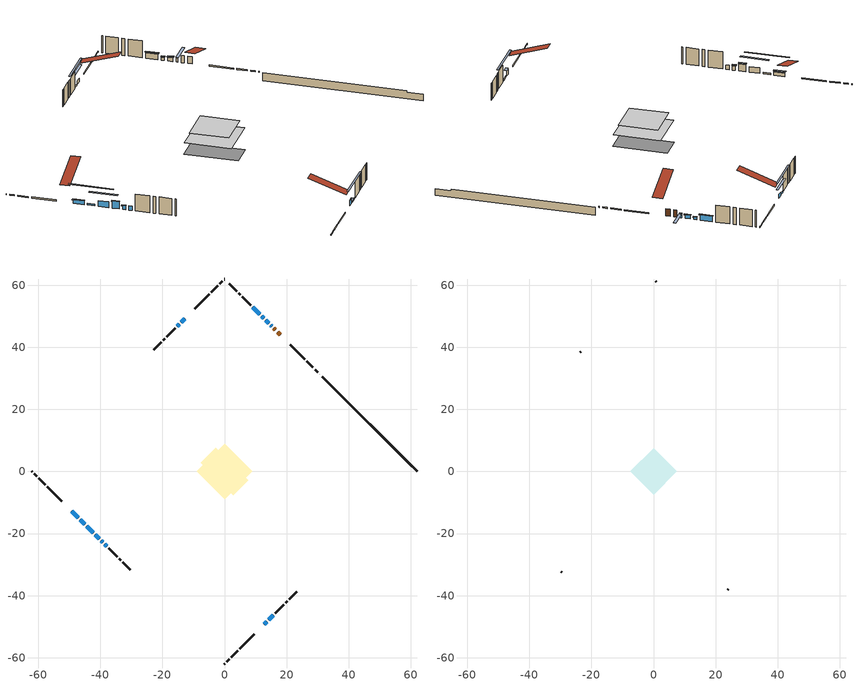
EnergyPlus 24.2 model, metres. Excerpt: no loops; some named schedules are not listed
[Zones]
conditioned space
 floor outside (Floor1 construction): -1.33,0 0,1.33 1.33,0 0,-1.33 z0.61
 floor outside (Floor2 construction): -0.9,0 0,0.9 0.9,0 0,-0.9 z0.61
 floor adiabatic (AdiabaticFloorConstruction): -8.99,0 0,8.99 8.99,0 0,-8.99 z3.05
 floor foundation (Slab1 construction): -7.65,2.8 -2.8,7.65 7.65,-2.8 2.8,-7.65 z-1.78
 wall outside (RimJoist1 construction): 0,-62.02 0.09,-61.94 / -62.02,0 -61.94,-0.09 / 0,62.02 -0.09,61.94 / 30.76,31.26 30.67,31.35 z0.61:0.91
 wall outside (RimJoist2 construction): 0.74,-61.28 1.59,-60.43 / -61.28,-0.74 -60.43,-1.59 / -0.74,61.28 -1.59,60.43 / 30.02,32 29.16,32.86 z0.61:0.91
 wall outside (RimJoist3 construction): 2.25,-59.77 4.25,-57.77 / -59.77,-2.25 -57.77,-4.25 / -2.25,59.77 -4.25,57.77 / 28.51,33.51 26.51,35.51 z0.61:0.91
 wall outside (RimJoist4 construction): 4.91,-57.11 9.58,-52.44 / -57.11,-4.91 -52.44,-9.58 / -4.91,57.11 -9.58,52.44 / 25.85,36.17 21.18,40.84 z0.61:0.91
 wall outside (AdiabaticWallConstruction 1): 17.93,44.09 17.08,44.94 / 16.43,45.59 15.84,46.18 z0.61:2.64
 wall outside (AdiabaticWallConstruction): 15.19,46.83 14.95,47.07 z0.61:1.75; 12.82,-49.2 13.65,-48.37 z0.61:2.06; -12.82,49.2 -13.87,48.15 / 14.3,47.72 13.26,48.76 z0.61:1.65; -49.2,-12.83 -47.13,-14.89 z0.61:1.64; 12.6,49.42 12.08,49.94 z0.61:1.35; -46.47,-15.55 -45.07,-16.95 / 14.31,-47.71 15.71,-46.31 / -14.52,47.5 -15.23,46.79 z0.61:1.07; -44.41,-17.61 -42.37,-19.65 z0.61:2.24; -41.71,-20.31 -40.43,-21.59 z0.61:2.67; -39.78,-22.24 -39.2,-22.82 z0.61:1.78; -38.55,-23.47 -37.96,-24.06 z0.61:1.83; 11.42,50.6 9.08,52.94 z0.61:2.19
 wall outside (Wall1 construction): 16.37,-45.65 19.06,-42.96 / -37.31,-24.71 -34.61,-27.41 / -15.88,46.14 -18.58,43.44 / 8.43,53.6 5.73,56.29 z0.61:5.49
 wall outside (Wall2 construction): 19.72,-42.3 20.25,-41.77 / -33.95,-28.07 -33.42,-28.6 / -19.23,42.79 -19.77,42.25 / 5.07,56.95 4.54,57.48 z0.61:5.49
 wall outside (Wall3 construction): 20.91,-41.11 23.29,-38.73 / -32.76,-29.26 -30.38,-31.64 / -20.42,41.6 -22.8,39.22 / 3.88,58.14 1.5,60.52 z0.61:5.49
 wall foundation (FoundationWall1 construction): 31.41,30.61,-1.78 31.41,30.61,0.61 58.96,3.06,0.61 58.96,3.06,0.09 62.02,0,0.09 62.02,0,-1.78
 window (WindowConstruction 10): 15.19,46.83 14.95,47.07 z0.61:1.75
 window (WindowConstruction 5): 12.83,-49.19 13.65,-48.37 z0.61:2.06
 window (WindowConstruction 6): -12.83,49.19 -13.87,48.15 z0.61:1.65
 window (WindowConstruction 7): -49.19,-12.83 -47.13,-14.89 z0.61:1.64
 window (WindowConstruction 8): 14.3,47.72 13.26,48.76 z0.61:1.65
 window (WindowConstruction 9): 12.6,49.42 12.08,49.94 z0.61:1.35
 window (WindowConstruction 11): -46.47,-15.55 -45.07,-16.95 z0.61:1.07
 window (WindowConstruction): -44.41,-17.61 -42.37,-19.65 z0.61:2.23
 window (WindowConstruction 12): 14.31,-47.71 15.71,-46.31 z0.61:1.07
 window (WindowConstruction 13): -14.52,47.5 -15.22,46.8 z0.61:1.07
 window (WindowConstruction 1): -41.71,-20.31 -40.43,-21.59 z0.61:2.67
 window (WindowConstruction 2): -39.78,-22.24 -39.2,-22.82 z0.61:1.78
 window (WindowConstruction 3): -38.55,-23.47 -37.96,-24.06 z0.61:1.83
 window (WindowConstruction 4): 11.42,50.6 9.08,52.94 z0.61:2.19
 door (Door): 17.93,44.09 17.08,44.94 z0.61:2.64
 door (Door 1): 16.43,45.59 15.84,46.18 z0.61:2.64
 ceiling adiabatic (AdiabaticFloorConstruction): 0,-8.99 8.99,0 0,8.99 -8.99,0 z3.05
attic - vented
 floor to conditioned space (Floor3 construction Reversed): -7.54,0 0,7.54 7.54,0 0,-7.54 z5.49
 wall outside (Wall4 construction): 23.95,-38.07 24.14,-37.88 / -29.73,-32.29 -29.54,-32.48 / -23.46,38.56 -23.65,38.37 / 0.85,61.17 0.66,61.36 z0.61:5.49
 roof outside (Roof1 construction): 12.17,-49.85,5.49 4.82,-42.51,8.95 2.89,-44.44,8.95 10.23,-51.79,5.49; -49.85,-12.17,5.49 -42.51,-4.82,8.95 -44.44,-2.89,8.95 -51.79,-10.23,5.49; -12.17,49.85,5.49 -4.82,42.51,8.95 -2.89,44.44,8.95 -10.23,51.79,5.49; 18.59,43.43,5.49 11.24,36.09,8.95 13.18,34.15,8.95 20.52,41.5,5.49
shading: 14.83,47.19 15.31,46.71 19.63,51.02 19.14,51.51 z1.93; 13.78,-48.24 12.7,-49.32 13.13,-49.75 14.21,-48.67 z2.24; -15.72,46.3 -10.97,51.05 -11.4,51.48 -16.15,46.73 z4.27; -47,-15.02 -49.32,-12.7 -49.75,-13.13 -47.43,-15.45 z1.82; 13.13,48.89 14.42,47.6 14.86,48.03 13.56,49.32 z1.83; 11.95,50.07 12.73,49.29 13.16,49.72 12.38,50.5 z1.53; -41.48,-20.54 -50.07,-11.95 -50.36,-12.25 -41.77,-20.83 z6.15; -40.64,-21.38 -46.14,-15.88 -46.57,-16.31 -41.07,-21.81 z4.68; 19.3,-42.72 10.72,-51.31 11.01,-51.6 19.59,-43.01 z6.15; -18.82,43.2 -10.93,51.09 -11.22,51.38 -19.11,43.49 z6.15; -40.31,-21.71 -41.84,-20.18 -42.27,-20.62 -40.74,-22.15 z2.85; -39.08,-22.94 -39.9,-22.12 -40.33,-22.55 -39.51,-23.38 z1.96; 8.96,53.07 11.55,50.47 11.98,50.9 9.39,53.5 z2.37
[Building]
Building 1: Terrain=Suburbs
[Site:Location]
Calgary Intl AP_AB: Latitude {deg}=51.11; Longitude {deg}=-114.02; Time Zone {hr}=-7; Elevation {m}=1084; Keep Site Location Information=Yes
[Site:GroundTemperature:Shallow]
0.326196, -1.55603, -1.70677, -0.813554, 2.7722, 6.34125, 9.43543, 11.3955, 11.562, 9.96783, 6.95256, 3.49299
[Site:WaterMainsTemperature]
Calculation Method=Schedule; Temperature Schedule=mains temperature schedule
[Material] Roughness=Rough; Thermal Absorptance=0.9
Name | Thickness {m} | Conductivity {W/m-K} | Density {kg/m3} | Specific Heat {J/kg-K} | Solar Absorptance | Visible Absorptance
asphalt or fiberglass shingles | 0.00635 | 0.162714 | 1121.4 | 1465.45 | 0.4 | 0.4
ceiling loosefill ins | 0.169333 | 0.0480833 | 16.02 | 1046.75 | 0.7 | 0.7
ceiling stud and cavity | 0.1397 | 0.12039 | 65.682 | 1177.47 | 0.7 | 0.7
concrete 4.0 in. | 0.1016 | 1.803125 | 2242.8 | 837.4 | 0.7 | 0.7
concrete 8.0 in. | 0.2032 | 1.803125 | 2242.8 | 837.4 | 0.7 | 0.7
door material | 0.04445 | 0.0639163 | 512.64 | 1214.23 | 0.7 | 0.7
door material 1 | 0.04445 | 0.053851 | 512.64 | 1214.23 | 0.7 | 0.7
exterior vertical ins | 0.0172982 | 0.029427 | 32.04 | 1214.23 | 0.7 | 0.7
floor covering | 0.0127 | 0.0433444 | 54.468 | 1339.84 | 0.6 | 0.6
floor rigid ins | 0.103632 | 0.029427 | 32.04 | 1214.23 | 0.7 | 0.7
floor rigid ins 1; wall rigid ins 1 | 0.512978 | 0.029427 | 32.04 | 1214.23 | 0.7 | 0.7
floor stud and cavity | 0.1397 | 0.119269 | 92.3553 | 1139.71 | 0.7 | 0.7
floor stud and cavity 1 | 0.1397 | 0.1269 | 92.3553 | 1139.71 | 0.7 | 0.7
floor stud and cavity 2 | 0.1397 | 1.75129 | 37.0049 | 1207.88 | 0.7 | 0.7
furniture material conditioned space 1 | 0.1524 | 0.115458 | 640.8 | 1214.23 | 0.6 | 0.6
gypsum board | 0.0127 | 0.160291 | 801 | 837.4 | 0.6 | 0.6
gypsum board 1 | 0.0127 | 0.160291 | 801 | 837.4 | 0.7 | 0.7
osb sheathing 0.5 in. | 0.0127 | 0.115458 | 512.64 | 1214.23 | 0.7 | 0.7
osb sheathing 0.75 in. | 0.01905 | 0.115458 | 512.64 | 1214.23 | 0.7 | 0.7
osb sheathing 2.0 in. | 0.0508 | 0.115458 | 512.64 | 1214.23 | 0.7 | 0.7
rim joist rigid ins; wall rigid ins | 0.051816 | 0.029427 | 32.04 | 1214.23 | 0.7 | 0.7
rim joist stud and cavity | 0.0508 | 0.0352871 | 125.044 | 1163.47 | 0.6 | 0.6
rim joist stud and cavity 1 | 0.0508 | 0.322509 | 50.32683 | 1063.81 | 0.6 | 0.6
rim joist stud and cavity 2 | 0.0508 | 0.0456069 | 125.044 | 1163.47 | 0.6 | 0.6
rim joist stud and cavity 3 | 0.0508 | 0.0285197 | 125.044 | 1163.47 | 0.6 | 0.6
wall stud and cavity | 0.1397 | 0.190262 | 139.0536 | 1170.24 | 0.7 | 0.7
wall stud and cavity 1 | 0.1397 | 0.290624 | 139.0536 | 1170.24 | 0.7 | 0.7
wall stud and cavity 2 | 0.1397 | 0.181971 | 139.0536 | 1170.24 | 0.7 | 0.7
wall stud and cavity 3 | 0.0889 | 6.1454 | 50.32683 | 1063.81 | 0.6 | 0.6
wall stud and cavity 4 | 0.0889 | 0.380278 | 52.3479 | 1209.89 | 0.7 | 0.7
wall stud and cavity 5 | 0.0889 | 0.391764 | 83.0341 | 1211.67 | 0.7 | 0.7
wood siding | 0.0254 | 0.102417 | 544.68 | 1172.36 | 0.4 | 0.4
wood siding 1 | 0.00254 | 0.102417 | 544.68 | 1172.36 | 0.4 | 0.4
wood siding 2; wood siding 3; wood siding 4 | 0.0254 | 0.102417 | 544.68 | 1172.36 | 0.7 | 0.7
[WindowMaterial:SimpleGlazingSystem]
Name | U-Factor {W/m2-K} | Solar Heat Gain Coefficient
WindowMaterial | 1.79311 | 0.53
WindowMaterial 1 | 1.90156 | 0.5
WindowMaterial 10 | 5.62065 | 0.6
WindowMaterial 2 | 2.10086 | 0.38
WindowMaterial 3 | 1.9027 | 0.48
WindowMaterial 4 | 2.95256 | 0.64
WindowMaterial 5 | 2.92871 | 0.61
WindowMaterial 6 | 2.93609 | 0.6
WindowMaterial 7 | 1.84876 | 0.51
WindowMaterial 8 | 2.99287 | 0.51
WindowMaterial 9 | 3.04852 | 0.54
[Construction]
AdiabaticFloorConstruction: floor stud and cavity 2, floor rigid ins 1, osb sheathing 0.75 in., floor covering
AdiabaticWallConstruction: wood siding 3, wall rigid ins 1, wall stud and cavity 4, gypsum board
AdiabaticWallConstruction 1: wood siding 4, wall rigid ins 1, wall stud and cavity 4, gypsum board
Door: door material
Door 1: door material 1
Floor1 construction: floor stud and cavity, floor rigid ins, osb sheathing 0.75 in., floor covering
Floor2 construction: floor stud and cavity 1, floor rigid ins, osb sheathing 0.75 in., floor covering
Floor3 construction Reversed: gypsum board, ceiling stud and cavity, ceiling loosefill ins
FoundationWall1 construction: concrete 8.0 in., gypsum board 1
furniture construction conditioned space 1: furniture material conditioned space 1
PartitionWallConstruction: gypsum board, wall stud and cavity 5, gypsum board
RimJoist1 construction: wood siding 2, osb sheathing 2.0 in., rim joist stud and cavity
RimJoist2 construction: wood siding 2, rim joist stud and cavity 1
RimJoist3 construction: wood siding 2, rim joist rigid ins, osb sheathing 2.0 in., rim joist stud and cavity 2
RimJoist4 construction: wood siding 2, osb sheathing 2.0 in., rim joist stud and cavity 3
Roof1 construction: asphalt or fiberglass shingles
Slab1 construction: concrete 4.0 in.
Wall1 construction: wood siding, wall rigid ins, osb sheathing 0.5 in., wall stud and cavity, gypsum board
Wall2 construction: wood siding, wall rigid ins, osb sheathing 0.5 in., wall stud and cavity 1, gypsum board
Wall3 construction: wood siding, wall rigid ins, osb sheathing 0.5 in., wall stud and cavity 2, gypsum board
Wall4 construction: wood siding 1, wall stud and cavity 3
WindowConstruction: WindowMaterial
WindowConstruction 1: WindowMaterial 1
WindowConstruction 10: WindowMaterial 9
WindowConstruction 11; WindowConstruction 12; WindowConstruction 13: WindowMaterial 10
WindowConstruction 2: WindowMaterial 2
WindowConstruction 3: WindowMaterial 3
WindowConstruction 4: WindowMaterial 4
WindowConstruction 5: WindowMaterial 5
WindowConstruction 6; WindowConstruction 8: WindowMaterial 6
WindowConstruction 7: WindowMaterial 7
WindowConstruction 9: WindowMaterial 8
[Zone] Multiplier=1; Part of Total Floor Area=Yes
Name | Volume {m3}
attic - vented | 63.932
conditioned space | 683.5
[Space]
Name | Zone | Volume {m3}
attic - vented 1 | attic - vented | 63.932
conditioned space 1 | conditioned space | 683.5
[ZoneInfiltration:EffectiveLeakageArea]
infil attic - vented 1: Zone or Space=attic - vented 1; Schedule=Always On Discrete; Effective Air Leakage Area {cm2}=3899.66; Stack Coefficient=0.000579903; Wind Coefficient=1.62704e-05
[ZoneMixing]
whole house fan mix: Zone or Space=attic - vented; Schedule=Always On Continuous; Design Flow Rate Calculation Method=Flow/Zone; Design Flow Rate {m3/s}=0; Source Zone or Space=conditioned space
[SurfaceProperty:ExposedFoundationPerimeter]
Slab1: Exposed Perimeter Calculation Method=TotalExposedPerimeter; Total Exposed Perimeter {m}=43.283
[InternalMass] Zone or ZoneList=conditioned space; Space or SpaceList=conditioned space 1
Name | Construction | Surface Area {m2}
furniture mass conditioned space 1 | furniture construction conditioned space 1 | 107.236
partition wall mass | PartitionWallConstruction | 268.09
[Lights]
interior lighting: Zone or ZoneList or Space or SpaceList=conditioned space 1; Schedule=interior lighting schedule; Design Level Calculation Method=LightingLevel; Lighting Level {W}=343.2; Return Air Fraction=0; Fraction Radiant=0.6; Fraction Visible=0.2; Fraction Replaceable=1
[People]
occupants: Zone or ZoneList or Space or SpaceList=conditioned space 1; Number of People Schedule=occupants schedule; Number of People Calculation Method=People; Number of People=3; Fraction Radiant=0.314171; Sensible Heat Fraction=0.56303; Activity Level Schedule=occupants activity schedule; Carbon Dioxide Generation Rate {m3/s-W}=0; Enable ASHRAE 55 Comfort Warnings=No; Mean Radiant Temperature Calculation Type=EnclosureAveraged
[ElectricEquipment] Zone or ZoneList or Space or SpaceList=conditioned space 1; Design Level Calculation Method=EquipmentLevel
Name | Schedule | Design Level {W} | Fraction Latent | Fraction Radiant | Fraction Lost
clothes dryer | clothes dryer schedule | 140.772 | 0.015 | 0.081 | 0.85
clothes washer | clothes washer schedule | 32.1985 | 0.03 | 0.162 | 0.7
cooking range | cooking range schedule | 215.147 | 0.08 | 0.432 | 0.2
dishwasher | dishwasher schedule | 66.8632 | 0.3 | 0.18 | 0.4
fridge | fridge schedule | 72.9452 | 0 | 0.6 | 0
mech vent bath fan 0 | mech vent bath fan 0 schedule | 50.2 | 0 | 0 | 1
mech vent bath fan 1 | mech vent bath fan 1 schedule | 50.2 | 0 | 0 | 1
mech vent house fan | mech vent house fan schedule | 0 | 0 | 0 | 1
mech vent house fan cfis | mech vent house fan cfis schedule | 0 | 0 | 0 | 0
misc plug loads | misc plug loads schedule | 494.7 | 0.045 | 0.513 | 0.1
whole house fan | Always On Discrete | 0 | 0 | 0 | 1
[OtherEquipment] Zone or ZoneList or Space or SpaceList=conditioned space 1; Design Level Calculation Method=EquipmentLevel
Name | Fuel Type | Schedule | Design Level {W} | Fraction Latent | Fraction Radiant | Fraction Lost
clothes dryer 1 | Electricity | clothes dryer schedule | 0 | 0.015 | 0.081 | 0.85
cooking range 1 | Electricity | cooking range schedule | 0 | 0.08 | 0.432 | 0.2
general water use latent | None | general water use schedule | 62.594 | 1 | 0 | 0
general water use sensible | None | general water use schedule | -61.6891 | 0 | 0.6 | 0
mech vent house fan latent load | None | Always On Discrete | 0 | 1 | 0 | 0
mech vent house fan sensible load | None | Always On Discrete | 0 | 0 | 0 | 0
water heater energy adjustment1 | NaturalGas | Always On Discrete | 0.01 | 0 | 0 | 1
[ZoneInfiltration:DesignFlowRate] Zone or ZoneList or Space or SpaceList=conditioned space 1; Schedule=Always On Discrete; Design Flow Rate Calculation Method=Flow/Zone; Design Flow Rate {m3/s}=0
infil flow; natural vent flow; whole house fan flow
[Foundation:Kiva]
Foundation Kiva 1: Initial Indoor Air Temperature {C}=18; Wall Height Above Grade {m}=0.609996; Wall Depth Below Slab {m}=0.2032; Custom Block Material Name 1=exterior vertical ins; Custom Block Depth 1 {m}=2.39; Custom Block X Position 1 {m}=0.2159; Custom Block Z Position 1 {m}=0
[Foundation:Kiva:Settings]
Soil Conductivity {W/m-K}=0.849921; Soil Density {kg/m3}=1842.3; Soil Specific Heat {J/kg-K}=418.7; Ground Solar Absorptivity=0.9; Ground Thermal Absorptivity=0.9; Ground Surface Roughness {m}=0.03; Far-Field Width {m}=40; Deep-Ground Boundary Condition=ZeroFlux; Deep-Ground Depth {m}=40; Minimum Cell Dimension {m}=0.2; Maximum Cell Growth Coefficient=3; Simulation Timestep=Timestep
[Exterior:Lights]
exterior lighting: Schedule=exterior lighting schedule; Design Level {W}=75.6
[Schedule:Constant]
Name | Hourly Value
Always On Continuous; mech vent house fan schedule; mech vent house fan cfis schedule; Always On Discrete | 1
occupants activity schedule | 117.228
fridge schedule | 0
[Schedule:Week:Daily]
interior lighting schedule Week Rule - Jan1-Jan27: interior lighting schedule day, interior lighting schedule day, interior lighting schedule day, interior lighting schedule day, interior lighting schedule day, interior lighting schedule day, interior lighting schedule day, interior lighting schedule default day, interior lighting schedule default day, interior lighting schedule default day, interior lighting schedule default day, interior lighting schedule default day
interior lighting schedule Week Rule - Jan28-Feb3: interior lighting schedule day, interior lighting schedule day, interior lighting schedule day, interior lighting schedule day, interior lighting schedule day 1, interior lighting schedule day 1, interior lighting schedule day 1, interior lighting schedule default day, interior lighting schedule default day, interior lighting schedule default day, interior lighting schedule default day, interior lighting schedule default day
interior lighting schedule Week Rule - Feb4-Feb24: interior lighting schedule day 1, interior lighting schedule day 1, interior lighting schedule day 1, interior lighting schedule day 1, interior lighting schedule day 1, interior lighting schedule day 1, interior lighting schedule day 1, interior lighting schedule default day, interior lighting schedule default day, interior lighting schedule default day, interior lighting schedule default day, interior lighting schedule default day
interior lighting schedule Week Rule - Feb25-Mar3: interior lighting schedule day 1, interior lighting schedule day 1, interior lighting schedule day 1, interior lighting schedule day 1, interior lighting schedule day 2, interior lighting schedule day 2, interior lighting schedule day 2, interior lighting schedule default day, interior lighting schedule default day, interior lighting schedule default day, interior lighting schedule default day, interior lighting schedule default day
interior lighting schedule Week Rule - Mar4-Mar31: interior lighting schedule day 2, interior lighting schedule day 2, interior lighting schedule day 2, interior lighting schedule day 2, interior lighting schedule day 2, interior lighting schedule day 2, interior lighting schedule day 2, interior lighting schedule default day, interior lighting schedule default day, interior lighting schedule default day, interior lighting schedule default day, interior lighting schedule default day
interior lighting schedule Week Rule - Apr1-Apr28: interior lighting schedule day 3, interior lighting schedule day 3, interior lighting schedule day 3, interior lighting schedule day 3, interior lighting schedule day 3, interior lighting schedule day 3, interior lighting schedule day 3, interior lighting schedule default day, interior lighting schedule default day, interior lighting schedule default day, interior lighting schedule default day, interior lighting schedule default day
interior lighting schedule Week Rule - Apr29-May5: interior lighting schedule day 3, interior lighting schedule day 3, interior lighting schedule day 4, interior lighting schedule day 4, interior lighting schedule day 4, interior lighting schedule day 4, interior lighting schedule day 4, interior lighting schedule default day, interior lighting schedule default day, interior lighting schedule default day, interior lighting schedule default day, interior lighting schedule default day
interior lighting schedule Week Rule - May6-May26: interior lighting schedule day 4, interior lighting schedule day 4, interior lighting schedule day 4, interior lighting schedule day 4, interior lighting schedule day 4, interior lighting schedule day 4, interior lighting schedule day 4, interior lighting schedule default day, interior lighting schedule default day, interior lighting schedule default day, interior lighting schedule default day, interior lighting schedule default day
interior lighting schedule Week Rule - May27-Jun2: interior lighting schedule day 4, interior lighting schedule day 4, interior lighting schedule day 4, interior lighting schedule day 4, interior lighting schedule day 4, interior lighting schedule day 5, interior lighting schedule day 5, interior lighting schedule default day, interior lighting schedule default day, interior lighting schedule default day, interior lighting schedule default day, interior lighting schedule default day
interior lighting schedule Week Rule - Jun3-Jun30: interior lighting schedule day 5, interior lighting schedule day 5, interior lighting schedule day 5, interior lighting schedule day 5, interior lighting schedule day 5, interior lighting schedule day 5, interior lighting schedule day 5, interior lighting schedule default day, interior lighting schedule default day, interior lighting schedule default day, interior lighting schedule default day, interior lighting schedule default day
interior lighting schedule Week Rule - Jul1-Jul28: interior lighting schedule day 6, interior lighting schedule day 6, interior lighting schedule day 6, interior lighting schedule day 6, interior lighting schedule day 6, interior lighting schedule day 6, interior lighting schedule day 6, interior lighting schedule default day, interior lighting schedule default day, interior lighting schedule default day, interior lighting schedule default day, interior lighting schedule default day
interior lighting schedule Week Rule - Jul29-Aug4: interior lighting schedule day 6, interior lighting schedule day 6, interior lighting schedule day 6, interior lighting schedule day 7, interior lighting schedule day 7, interior lighting schedule day 7, interior lighting schedule day 7, interior lighting schedule default day, interior lighting schedule default day, interior lighting schedule default day, interior lighting schedule default day, interior lighting schedule default day
interior lighting schedule Week Rule - Aug5-Aug25: interior lighting schedule day 7, interior lighting schedule day 7, interior lighting schedule day 7, interior lighting schedule day 7, interior lighting schedule day 7, interior lighting schedule day 7, interior lighting schedule day 7, interior lighting schedule default day, interior lighting schedule default day, interior lighting schedule default day, interior lighting schedule default day, interior lighting schedule default day
interior lighting schedule Week Rule - Aug26-Sep1: interior lighting schedule day 7, interior lighting schedule day 7, interior lighting schedule day 7, interior lighting schedule day 7, interior lighting schedule day 7, interior lighting schedule day 7, interior lighting schedule day 8, interior lighting schedule default day, interior lighting schedule default day, interior lighting schedule default day, interior lighting schedule default day, interior lighting schedule default day
interior lighting schedule Week Rule - Sep2-Sep29: interior lighting schedule day 8, interior lighting schedule day 8, interior lighting schedule day 8, interior lighting schedule day 8, interior lighting schedule day 8, interior lighting schedule day 8, interior lighting schedule day 8, interior lighting schedule default day, interior lighting schedule default day, interior lighting schedule default day, interior lighting schedule default day, interior lighting schedule default day
interior lighting schedule Week Rule - Sep30-Oct6: interior lighting schedule day 8, interior lighting schedule day 9, interior lighting schedule day 9, interior lighting schedule day 9, interior lighting schedule day 9, interior lighting schedule day 9, interior lighting schedule day 9, interior lighting schedule default day, interior lighting schedule default day, interior lighting schedule default day, interior lighting schedule default day, interior lighting schedule default day
interior lighting schedule Week Rule - Oct7-Oct27: interior lighting schedule day 9, interior lighting schedule day 9, interior lighting schedule day 9, interior lighting schedule day 9, interior lighting schedule day 9, interior lighting schedule day 9, interior lighting schedule day 9, interior lighting schedule default day, interior lighting schedule default day, interior lighting schedule default day, interior lighting schedule default day, interior lighting schedule default day
interior lighting schedule Week Rule - Oct28-Nov3: interior lighting schedule day 9, interior lighting schedule day 9, interior lighting schedule day 9, interior lighting schedule day 9, interior lighting schedule day 10, interior lighting schedule day 10, interior lighting schedule day 10, interior lighting schedule default day, interior lighting schedule default day, interior lighting schedule default day, interior lighting schedule default day, interior lighting schedule default day
interior lighting schedule Week Rule - Nov4-Nov24: interior lighting schedule day 10, interior lighting schedule day 10, interior lighting schedule day 10, interior lighting schedule day 10, interior lighting schedule day 10, interior lighting schedule day 10, interior lighting schedule day 10, interior lighting schedule default day, interior lighting schedule default day, interior lighting schedule default day, interior lighting schedule default day, interior lighting schedule default day
interior lighting schedule Week Rule - Nov25-Dec1: interior lighting schedule day 10, interior lighting schedule day 10, interior lighting schedule day 10, interior lighting schedule day 10, interior lighting schedule day 10, interior lighting schedule day 10, interior lighting schedule day 11, interior lighting schedule default day, interior lighting schedule default day, interior lighting schedule default day, interior lighting schedule default day, interior lighting schedule default day
interior lighting schedule Week Rule - Dec2-Dec31: interior lighting schedule day 11, interior lighting schedule day 11, interior lighting schedule day 11, interior lighting schedule day 11, interior lighting schedule day 11, interior lighting schedule day 11, interior lighting schedule day 11, interior lighting schedule default day, interior lighting schedule default day, interior lighting schedule default day, interior lighting schedule default day, interior lighting schedule default day
occupants schedule Week Rule - Jan1-Dec31: occupants schedule day, occupants schedule day, occupants schedule day, occupants schedule day, occupants schedule day, occupants schedule day, occupants schedule day, occupants schedule default day, occupants schedule default day, occupants schedule default day, occupants schedule default day, occupants schedule default day
clothes dryer schedule Week Rule - Jan1-Dec31: clothes dryer schedule day, clothes dryer schedule day, clothes dryer schedule day, clothes dryer schedule day, clothes dryer schedule day, clothes dryer schedule day, clothes dryer schedule day, clothes dryer schedule default day, clothes dryer schedule default day, clothes dryer schedule default day, clothes dryer schedule default day, clothes dryer schedule default day
clothes washer schedule Week Rule - Jan1-Dec31: clothes washer schedule day, clothes washer schedule day, clothes washer schedule day, clothes washer schedule day, clothes washer schedule day, clothes washer schedule day, clothes washer schedule day, clothes washer schedule default day, clothes washer schedule default day, clothes washer schedule default day, clothes washer schedule default day, clothes washer schedule default day
cooking range schedule Week Rule - Jan1-Dec31: cooking range schedule day, cooking range schedule day, cooking range schedule day, cooking range schedule day, cooking range schedule day, cooking range schedule day, cooking range schedule day, cooking range schedule default day, cooking range schedule default day, cooking range schedule default day, cooking range schedule default day, cooking range schedule default day
dishwasher schedule Week Rule - Jan1-Dec31: dishwasher schedule day, dishwasher schedule day, dishwasher schedule day, dishwasher schedule day, dishwasher schedule day, dishwasher schedule day, dishwasher schedule day, dishwasher schedule default day, dishwasher schedule default day, dishwasher schedule default day, dishwasher schedule default day, dishwasher schedule default day
mech vent bath fan 0 schedule Week Rule - Jan1-Dec31: mech vent bath fan 0 schedule day, mech vent bath fan 0 schedule day, mech vent bath fan 0 schedule day, mech vent bath fan 0 schedule day, mech vent bath fan 0 schedule day, mech vent bath fan 0 schedule day, mech vent bath fan 0 schedule day, mech vent bath fan 0 schedule default day, mech vent bath fan 0 schedule default day, mech vent bath fan 0 schedule default day, mech vent bath fan 0 schedule default day, mech vent bath fan 0 schedule default day
mech vent bath fan 1 schedule Week Rule - Jan1-Dec31: mech vent bath fan 1 schedule day, mech vent bath fan 1 schedule day, mech vent bath fan 1 schedule day, mech vent bath fan 1 schedule day, mech vent bath fan 1 schedule day, mech vent bath fan 1 schedule day, mech vent bath fan 1 schedule day, mech vent bath fan 1 schedule default day, mech vent bath fan 1 schedule default day, mech vent bath fan 1 schedule default day, mech vent bath fan 1 schedule default day, mech vent bath fan 1 schedule default day
misc plug loads schedule Week Rule - Jan1-Dec31: misc plug loads schedule day, misc plug loads schedule day, misc plug loads schedule day, misc plug loads schedule day, misc plug loads schedule day, misc plug loads schedule day, misc plug loads schedule day, misc plug loads schedule default day, misc plug loads schedule default day, misc plug loads schedule default day, misc plug loads schedule default day, misc plug loads schedule default day
general water use schedule Week Rule - Jan1-Dec31: general water use schedule day, general water use schedule day, general water use schedule day, general water use schedule day, general water use schedule day, general water use schedule day, general water use schedule day, general water use schedule default day, general water use schedule default day, general water use schedule default day, general water use schedule default day, general water use schedule default day
exterior lighting schedule Week Rule - Jan1-Jan27: exterior lighting schedule day, exterior lighting schedule day, exterior lighting schedule day, exterior lighting schedule day, exterior lighting schedule day, exterior lighting schedule day, exterior lighting schedule day, exterior lighting schedule default day, exterior lighting schedule default day, exterior lighting schedule default day, exterior lighting schedule default day, exterior lighting schedule default day
exterior lighting schedule Week Rule - Jan28-Feb3: exterior lighting schedule day, exterior lighting schedule day, exterior lighting schedule day, exterior lighting schedule day, exterior lighting schedule day 1, exterior lighting schedule day 1, exterior lighting schedule day 1, exterior lighting schedule default day, exterior lighting schedule default day, exterior lighting schedule default day, exterior lighting schedule default day, exterior lighting schedule default day
exterior lighting schedule Week Rule - Feb4-Feb24: exterior lighting schedule day 1, exterior lighting schedule day 1, exterior lighting schedule day 1, exterior lighting schedule day 1, exterior lighting schedule day 1, exterior lighting schedule day 1, exterior lighting schedule day 1, exterior lighting schedule default day, exterior lighting schedule default day, exterior lighting schedule default day, exterior lighting schedule default day, exterior lighting schedule default day
exterior lighting schedule Week Rule - Feb25-Mar3: exterior lighting schedule day 1, exterior lighting schedule day 1, exterior lighting schedule day 1, exterior lighting schedule day 1, exterior lighting schedule day 2, exterior lighting schedule day 2, exterior lighting schedule day 2, exterior lighting schedule default day, exterior lighting schedule default day, exterior lighting schedule default day, exterior lighting schedule default day, exterior lighting schedule default day
exterior lighting schedule Week Rule - Mar4-Mar31: exterior lighting schedule day 2, exterior lighting schedule day 2, exterior lighting schedule day 2, exterior lighting schedule day 2, exterior lighting schedule day 2, exterior lighting schedule day 2, exterior lighting schedule day 2, exterior lighting schedule default day, exterior lighting schedule default day, exterior lighting schedule default day, exterior lighting schedule default day, exterior lighting schedule default day
exterior lighting schedule Week Rule - Apr1-Apr28: exterior lighting schedule day 3, exterior lighting schedule day 3, exterior lighting schedule day 3, exterior lighting schedule day 3, exterior lighting schedule day 3, exterior lighting schedule day 3, exterior lighting schedule day 3, exterior lighting schedule default day, exterior lighting schedule default day, exterior lighting schedule default day, exterior lighting schedule default day, exterior lighting schedule default day
exterior lighting schedule Week Rule - Apr29-May5: exterior lighting schedule day 3, exterior lighting schedule day 3, exterior lighting schedule day 4, exterior lighting schedule day 4, exterior lighting schedule day 4, exterior lighting schedule day 4, exterior lighting schedule day 4, exterior lighting schedule default day, exterior lighting schedule default day, exterior lighting schedule default day, exterior lighting schedule default day, exterior lighting schedule default day
exterior lighting schedule Week Rule - May6-May26: exterior lighting schedule day 4, exterior lighting schedule day 4, exterior lighting schedule day 4, exterior lighting schedule day 4, exterior lighting schedule day 4, exterior lighting schedule day 4, exterior lighting schedule day 4, exterior lighting schedule default day, exterior lighting schedule default day, exterior lighting schedule default day, exterior lighting schedule default day, exterior lighting schedule default day
exterior lighting schedule Week Rule - May27-Jun2: exterior lighting schedule day 4, exterior lighting schedule day 4, exterior lighting schedule day 4, exterior lighting schedule day 4, exterior lighting schedule day 4, exterior lighting schedule day 5, exterior lighting schedule day 5, exterior lighting schedule default day, exterior lighting schedule default day, exterior lighting schedule default day, exterior lighting schedule default day, exterior lighting schedule default day
[Schedule:Year]
interior lighting schedule: interior lighting schedule Week Rule - Jan1-Jan27, 1, 1, 1, 27, interior lighting schedule Week Rule - Jan28-Feb3, 1, 28, 2, 3, interior lighting schedule Week Rule - Feb4-Feb24, 2, 4, 2, 24, interior lighting schedule Week Rule - Feb25-Mar3, 2, 25, 3, 3, interior lighting schedule Week Rule - Mar4-Mar31, 3, 4, 3, 31, interior lighting schedule Week Rule - Apr1-Apr28, 4, 1, 4, 28, interior lighting schedule Week Rule - Apr29-May5, 4, 29, 5, 5, interior lighting schedule Week Rule - May6-May26, 5, 6, 5, 26, interior lighting schedule Week Rule - May27-Jun2, 5, 27, 6, 2, interior lighting schedule Week Rule - Jun3-Jun30, 6, 3, 6, 30, interior lighting schedule Week Rule - Jul1-Jul28, 7, 1, 7, 28, interior lighting schedule Week Rule - Jul29-Aug4, 7, 29, 8, 4, interior lighting schedule Week Rule - Aug5-Aug25, 8, 5, 8, 25, interior lighting schedule Week Rule - Aug26-Sep1, 8, 26, 9, 1, interior lighting schedule Week Rule - Sep2-Sep29, 9, 2, 9, 29, interior lighting schedule Week Rule - Sep30-Oct6, 9, 30, 10, 6, interior lighting schedule Week Rule - Oct7-Oct27, 10, 7, 10, 27, interior lighting schedule Week Rule - Oct28-Nov3, 10, 28, 11, 3, interior lighting schedule Week Rule - Nov4-Nov24, 11, 4, 11, 24, interior lighting schedule Week Rule - Nov25-Dec1, 11, 25, 12, 1, interior lighting schedule Week Rule - Dec2-Dec31, 12, 2, 12, 31
occupants schedule: occupants schedule Week Rule - Jan1-Dec31, 1, 1, 12, 31
clothes dryer schedule: clothes dryer schedule Week Rule - Jan1-Dec31, 1, 1, 12, 31
clothes washer schedule: clothes washer schedule Week Rule - Jan1-Dec31, 1, 1, 12, 31
cooking range schedule: cooking range schedule Week Rule - Jan1-Dec31, 1, 1, 12, 31
dishwasher schedule: dishwasher schedule Week Rule - Jan1-Dec31, 1, 1, 12, 31
mech vent bath fan 0 schedule: mech vent bath fan 0 schedule Week Rule - Jan1-Dec31, 1, 1, 12, 31
mech vent bath fan 1 schedule: mech vent bath fan 1 schedule Week Rule - Jan1-Dec31, 1, 1, 12, 31
misc plug loads schedule: misc plug loads schedule Week Rule - Jan1-Dec31, 1, 1, 12, 31
general water use schedule: general water use schedule Week Rule - Jan1-Dec31, 1, 1, 12, 31
exterior lighting schedule: exterior lighting schedule Week Rule - Jan1-Jan27, 1, 1, 1, 27, exterior lighting schedule Week Rule - Jan28-Feb3, 1, 28, 2, 3, exterior lighting schedule Week Rule - Feb4-Feb24, 2, 4, 2, 24, exterior lighting schedule Week Rule - Feb25-Mar3, 2, 25, 3, 3, exterior lighting schedule Week Rule - Mar4-Mar31, 3, 4, 3, 31, exterior lighting schedule Week Rule - Apr1-Apr28, 4, 1, 4, 28, exterior lighting schedule Week Rule - Apr29-May5, 4, 29, 5, 5, exterior lighting schedule Week Rule - May6-May26, 5, 6, 5, 26, exterior lighting schedule Week Rule - May27-Jun2, 5, 27, 6, 2, exterior lighting schedule Week Rule - Jun3-Jun30, 6, 3, 6, 30, exterior lighting schedule Week Rule - Jul1-Jul28, 7, 1, 7, 28, exterior lighting schedule Week Rule - Jul29-Aug4, 7, 29, 8, 4, exterior lighting schedule Week Rule - Aug5-Aug25, 8, 5, 8, 25, exterior lighting schedule Week Rule - Aug26-Sep1, 8, 26, 9, 1, exterior lighting schedule Week Rule - Sep2-Sep29, 9, 2, 9, 29, exterior lighting schedule Week Rule - Sep30-Oct6, 9, 30, 10, 6, exterior lighting schedule Week Rule - Oct7-Oct27, 10, 7, 10, 27, exterior lighting schedule Week Rule - Oct28-Nov3, 10, 28, 11, 3, exterior lighting schedule Week Rule - Nov4-Nov24, 11, 4, 11, 24, exterior lighting schedule Week Rule - Nov25-Dec1, 11, 25, 12, 1, exterior lighting schedule Week Rule - Dec2-Dec31, 12, 2, 12, 31
[Schedule:Compact]
mains temperature schedule: Through: 01/01, For: AllDays, Until: 24:00, 5.30611, Through: 01/02, For: AllDays, Until: 24:00, 5.24556, Through: 01/03, For: AllDays, Until: 24:00, 5.18611, Through: 01/04, For: AllDays, Until: 24:00, 5.12778, Through: 01/05, For: AllDays, Until: 24:00, 5.07, Through: 01/06, For: AllDays, Until: 24:00, 5.01278, Through: 01/07, For: AllDays, Until: 24:00, 4.95722, Through: 01/08, For: AllDays, Until: 24:00, 4.90222, Through: 01/09, For: AllDays, Until: 24:00, 4.84778, Through: 01/10, For: AllDays, Until: 24:00, 4.795, Through: 01/11, For: AllDays, Until: 24:00, 4.74278, Through: 01/12, For: AllDays, Until: 24:00, 4.69167, Through: 01/13, For: AllDays, Until: 24:00, 4.64111, Through: 01/14, For: AllDays, Until: 24:00, 4.59222, Through: 01/15, For: AllDays, Until: 24:00, 4.54389, Through: 01/16, For: AllDays, Until: 24:00, 4.49722, Through: 01/17, For: AllDays, Until: 24:00, 4.45111, Through: 01/18, For: AllDays, Until: 24:00, 4.40611, Through: 01/19, For: AllDays, Until: 24:00, 4.36222, Through: 01/20, For: AllDays, Until: 24:00, 4.32, Through: 01/21, For: AllDays, Until: 24:00, 4.27833, Through: 01/22, For: AllDays, Until: 24:00, 4.23778, Through: 01/23, For: AllDays, Until: 24:00, 4.19833, Through: 01/24, For: AllDays, Until: 24:00, 4.16056, Through: 01/25, For: AllDays, Until: 24:00, 4.12333, Through: 01/26, For: AllDays, Until: 24:00, 4.08778, Through: 01/27, For: AllDays, Until: 24:00, 4.05278, Through: 01/28, For: AllDays, Until: 24:00, 4.01944, Through: 01/29, For: AllDays, Until: 24:00, 3.98722, Through: 01/30, For: AllDays, Until: 24:00, 3.95611, Through: 01/31, For: AllDays, Until: 24:00, 3.92667, Through: 02/01, For: AllDays, Until: 24:00, 3.89778, Through: 02/02, For: AllDays, Until: 24:00, 3.87056, Through: 02/03, For: AllDays, Until: 24:00, 3.84444, Through: 02/04, For: AllDays, Until: 24:00, 3.82, Through: 02/05, For: AllDays, Until: 24:00, 3.79611, Through: 02/06, For: AllDays, Until: 24:00, 3.77389, Through: 02/07, For: AllDays, Until: 24:00, 3.75333, Through: 02/08, For: AllDays, Until: 24:00, 3.73333, Through: 02/09, For: AllDays, Until: 24:00, 3.715, Through: 02/10, For: AllDays, Until: 24:00, 3.69778, Through: 02/11, For: AllDays, Until: 24:00, 3.68222, Through: 02/12, For: AllDays, Until: 24:00, 3.66778, Through: 02/13, For: AllDays, Until: 24:00, 3.65444, Through: 02/14, For: AllDays, Until: 24:00, 3.64278, Through: 02/15, For: AllDays, Until: 24:00, 3.63222, Through: 02/16, For: AllDays, Until: 24:00, 3.62278, Through: 02/17, For: AllDays, Until: 24:00, 3.615, Through: 02/18, For: AllDays, Until: 24:00, 3.60833, Through: 02/19, For: AllDays, Until: 24:00, 3.60333, Through: 02/20, For: AllDays, Until: 24:00, 3.59944, Through: 02/21, For: AllDays, Until: 24:00, 3.59667, Through: 02/22, For: AllDays, Until: 24:00, 3.59556, Through: 02/23, For: AllDays, Until: 24:00, 3.59556, Through: 02/24, For: AllDays, Until: 24:00, 3.59722, Through: 02/25, For: AllDays, Until: 24:00, 3.6, Through: 02/26, For: AllDays, Until: 24:00, 3.60389, Through: 02/27, For: AllDays, Until: 24:00, 3.60944, Through: 02/28, For: AllDays, Until: 24:00, 3.61611, Through: 03/01, For: AllDays, Until: 24:00, 3.62444, Through: 03/02, For: AllDays, Until: 24:00, 3.63333, Through: 03/03, For: AllDays, Until: 24:00, 3.64444, Through: 03/04, For: AllDays, Until: 24:00, 3.65611, Through: 03/05, For: AllDays, Until: 24:00, 3.67, Through: 03/06, For: AllDays, Until: 24:00, 3.68444, Through: 03/07, For: AllDays, Until: 24:00, 3.70056, Through: 03/08, For: AllDays, Until: 24:00, 3.71778, Through: 03/09, For: AllDays, Until: 24:00, 3.73611, Through: 03/10, For: AllDays, Until: 24:00, 3.75611, Through: 03/11, For: AllDays, Until: 24:00, 3.77722, Through: 03/12, For: AllDays, Until: 24:00, 3.79944, Through: 03/13, For: AllDays, Until: 24:00, 3.82333, Through: 03/14, For: AllDays, Until: 24:00, 3.84833, Through: 03/15, For: AllDays, Until: 24:00, 3.87444, Through: 03/16, For: AllDays, Until: 24:00, 3.90222, Through: 03/17, For: AllDays, Until: 24:00, 3.93056, Through: 03/18, For: AllDays, Until: 24:00, 3.96056, Through: 03/19, For: AllDays, Until: 24:00, 3.99167, Through: 03/20, For: AllDays, Until: 24:00, 4.02444, Through: 03/21, For: AllDays, Until: 24:00, 4.05778, Through: 03/22, For: AllDays, Until: 24:00, 4.09278, Through: 03/23, For: AllDays, Until: 24:00, 4.12833, Through: 03/24, For: AllDays, Until: 24:00, 4.16556, Through: 03/25, For: AllDays, Until: 24:00, 4.20389, Through: 03/26, For: AllDays, Until: 24:00, 4.24333, Through: 03/27, For: AllDays, Until: 24:00, 4.28389, Through: 03/28, For: AllDays, Until: 24:00, 4.32611, Through: 03/29, For: AllDays, Until: 24:00, 4.36889, Through: 03/30, For: AllDays, Until: 24:00, 4.41278, Through: 03/31, For: AllDays, Until: 24:00, 4.45778, Through: 04/01, For: AllDays, Until: 24:00, 4.50389, Through: 04/02, For: AllDays, Until: 24:00, 4.55111, Through: 04/03, For: AllDays, Until: 24:00, 4.59944, Through: 04/04, For: AllDays, Until: 24:00, 4.64833, Through: 04/05, For: AllDays, Until: 24:00, 4.69889, Through: 04/06, For: AllDays, Until: 24:00, 4.75, Through: 04/07, For: AllDays, Until: 24:00, 4.80222, Through: 04/08, For: AllDays, Until: 24:00, 4.85556, Through: 04/09, For: AllDays, Until: 24:00, 4.91, Through: 04/10, For: AllDays, Until: 24:00, 4.965, Through: 04/11, For: AllDays, Until: 24:00, 5.02111, Through: 04/12, For: AllDays, Until: 24:00, 5.07833, Through: 04/13, For: AllDays, Until: 24:00, 5.13611, Through: 04/14, For: AllDays, Until: 24:00, 5.195, Through: 04/15, For: AllDays, Until: 24:00, 5.25444, Through: 04/16, For: AllDays, Until: 24:00, 5.315, Through: 04/17, For: AllDays, Until: 24:00, 5.37611, Through: 04/18, For: AllDays, Until: 24:00, 5.43833, Through: 04/19, For: AllDays, Until: 24:00, 5.50111, Through: 04/20, For: AllDays, Until: 24:00, 5.565, Through: 04/21, For: AllDays, Until: 24:00, 5.62944, Through: 04/22, For: AllDays, Until: 24:00, 5.69444, Through: 04/23, For: AllDays, Until: 24:00, 5.76, Through: 04/24, For: AllDays, Until: 24:00, 5.82667, Through: 04/25, For: AllDays, Until: 24:00, 5.89389, Through: 04/26, For: AllDays, Until: 24:00, 5.96167, Through: 04/27, For: AllDays, Until: 24:00, 6.03056, Through: 04/28, For: AllDays, Until: 24:00, 6.09944, Through: 04/29, For: AllDays, Until: 24:00, 6.16944, Through: 04/30, For: AllDays, Until: 24:00, 6.23944, Through: 05/01, For: AllDays, Until: 24:00, 6.31056, Through: 05/02, For: AllDays, Until: 24:00, 6.38167, Through: 05/03, For: AllDays, Until: 24:00, 6.45333, Through: 05/04, For: AllDays, Until: 24:00, 6.52611, Through: 05/05, For: AllDays, Until: 24:00, 6.59889, Through: 05/06, For: AllDays, Until: 24:00, 6.67167, Through: 05/07, For: AllDays, Until: 24:00, 6.74556, Through: 05/08, For: AllDays, Until: 24:00, 6.81944, Through: 05/09, For: AllDays, Until: 24:00, 6.89389, Through: 05/10, For: AllDays, Until: 24:00, 6.96889, Through: 05/11, For: AllDays, Until: 24:00, 7.04389, Through: 05/12, For: AllDays, Until: 24:00, 7.11944, Through: 05/13, For: AllDays, Until: 24:00, 7.195, Through: 05/14, For: AllDays, Until: 24:00, 7.27111, Through: 05/15, For: AllDays, Until: 24:00, 7.34722, Through: 05/16, For: AllDays, Until: 24:00, 7.42389, Through: 05/17, For: AllDays, Until: 24:00, 7.50056, Through: 05/18, For: AllDays, Until: 24:00, 7.57722, Through: 05/19, For: AllDays, Until: 24:00, 7.65444, Through: 05/20, For: AllDays, Until: 24:00, 7.73167, Through: 05/21, For: AllDays, Until: 24:00, 7.80889, Through: 05/22, For: AllDays, Until: 24:00, 7.88611, Through: 05/23, For: AllDays, Until: 24:00, 7.96333, Through: 05/24, For: AllDays, Until: 24:00, 8.04111, Through: 05/25, For: AllDays, Until: 24:00, 8.11833, Through: 05/26, For: AllDays, Until: 24:00, 8.19611, Through: 05/27, For: AllDays, Until: 24:00, 8.27333, Through: 05/28, For: AllDays, Until: 24:00, 8.35056, Through: 05/29, For: AllDays, Until: 24:00, 8.42778, Through: 05/30, For: AllDays, Until: 24:00, 8.505, Through: 05/31, For: AllDays, Until: 24:00, 8.58222, Through: 06/01, For: AllDays, Until: 24:00, 8.65889, Through: 06/02, For: AllDays, Until: 24:00, 8.73556, Through: 06/03, For: AllDays, Until: 24:00, 8.81222, Through: 06/04, For: AllDays, Until: 24:00, 8.88889, Through: 06/05, For: AllDays, Until: 24:00, 8.965, Through: 06/06, For: AllDays, Until: 24:00, 9.04056, Through: 06/07, For: AllDays, Until: 24:00, 9.11611, Through: 06/08, For: AllDays, Until: 24:00, 9.19167, Through: 06/09, For: AllDays, Until: 24:00, 9.26667, Through: 06/10, For: AllDays, Until: 24:00, 9.34111, Through: 06/11, For: AllDays, Until: 24:00, 9.41556, Through: 06/12, For: AllDays, Until: 24:00, 9.48889, Through: 06/13, For: AllDays, Until: 24:00, 9.56278, Through: 06/14, For: AllDays, Until: 24:00, 9.63556, Through: 06/15, For: AllDays, Until: 24:00, 9.70833, Through: 06/16, For: AllDays, Until: 24:00, 9.78, Through: 06/17, For: AllDays, Until: 24:00, 9.85167, Through: 06/18, For: AllDays, Until: 24:00, 9.92278, Through: 06/19, For: AllDays, Until: 24:00, 9.99333, Through: 06/20, For: AllDays, Until: 24:00, 10.0633, Through: 06/21, For: AllDays, Until: 24:00, 10.1328, Through: 06/22, For: AllDays, Until: 24:00, 10.2011, Through: 06/23, For: AllDays, Until: 24:00, 10.2694, Through: 06/24, For: AllDays, Until: 24:00, 10.3367, Through: 06/25, For: AllDays, Until: 24:00, 10.4039, Through: 06/26, For: AllDays, Until: 24:00, 10.47, Through: 06/27, For: AllDays, Until: 24:00, 10.5356, Through: 06/28, For: AllDays, Until: 24:00, 10.6, Through: 06/29, For: AllDays, Until: 24:00, 10.6639, Through: 06/30, For: AllDays, Until: 24:00, 10.7272, Through: 07/01, For: AllDays, Until: 24:00, 10.7894, Through: 07/02, For: AllDays, Until: 24:00, 10.8511, Through: 07/03, For: AllDays, Until: 24:00, 10.9122, Through: 07/04, For: AllDays, Until: 24:00, 10.9722, Through: 07/05, For: AllDays, Until: 24:00, 11.0311, Through: 07/06, For: AllDays, Until: 24:00, 11.0894, Through: 07/07, For: AllDays, Until: 24:00, 11.1467, Through: 07/08, For: AllDays, Until: 24:00, 11.2033, Through: 07/09, For: AllDays, Until: 24:00, 11.2589, Through: 07/10, For: AllDays, Until: 24:00, 11.3133, Through: 07/11, For: AllDays, Until: 24:00, 11.3672, Through: 07/12, For: AllDays, Until: 24:00, 11.42, Through: 07/13, For: AllDays, Until: 24:00, 11.4717, Through: 07/14, For: AllDays, Until: 24:00, 11.5222, Through: 07/15, For: AllDays, Until: 24:00, 11.5717, Through: 07/16, For: AllDays, Until: 24:00, 11.6206, Through: 07/17, For: AllDays, Until: 24:00, 11.6683, Through: 07/18, For: AllDays, Until: 24:00, 11.715, Through: 07/19, For: AllDays, Until: 24:00, 11.76, Through: 07/20, For: AllDays, Until: 24:00, 11.8044, Through: 07/21, For: AllDays, Until: 24:00, 11.8478, Through: 07/22, For: AllDays, Until: 24:00, 11.89, Through: 07/23, For: AllDays, Until: 24:00, 11.9311, Through: 07/24, For: AllDays, Until: 24:00, 11.9711, Through: 07/25, For: AllDays, Until: 24:00, 12.01, Through: 07/26, For: AllDays, Until: 24:00, 12.0478, Through: 07/27, For: AllDays, Until: 24:00, 12.0839, Through: 07/28, For: AllDays, Until: 24:00, 12.1194, Through: 07/29, For: AllDays, Until: 24:00, 12.1533, Through: 07/30, For: AllDays, Until: 24:00, 12.1861, Through: 07/31, For: AllDays, Until: 24:00, 12.2178, Through: 08/01, For: AllDays, Until: 24:00, 12.2483, Through: 08/02, For: AllDays, Until: 24:00, 12.2778, Through: 08/03, For: AllDays, Until: 24:00, 12.3056, Through: 08/04, For: AllDays, Until: 24:00, 12.3322, Through: 08/05, For: AllDays, Until: 24:00, 12.3578, Through: 08/06, For: AllDays, Until: 24:00, 12.3822, Through: 08/07, For: AllDays, Until: 24:00, 12.405, Through: 08/08, For: AllDays, Until: 24:00, 12.4267, Through: 08/09, For: AllDays, Until: 24:00, 12.4472, Through: 08/10, For: AllDays, Until: 24:00, 12.4661, Through: 08/11, For: AllDays, Until: 24:00, 12.4839, Through: 08/12, For: AllDays, Until: 24:00, 12.5006, Through: 08/13, For: AllDays, Until: 24:00, 12.5156, Through: 08/14, For: AllDays, Until: 24:00, 12.5294, Through: 08/15, For: AllDays, Until: 24:00, 12.5422, Through: 08/16, For: AllDays, Until: 24:00, 12.5533, Through: 08/17, For: AllDays, Until: 24:00, 12.5633, Through: 08/18, For: AllDays, Until: 24:00, 12.5722, Through: 08/19, For: AllDays, Until: 24:00, 12.5794, Through: 08/20, For: AllDays, Until: 24:00, 12.585, Through: 08/21, For: AllDays, Until: 24:00, 12.59, Through: 08/22, For: AllDays, Until: 24:00, 12.5933, Through: 08/23, For: AllDays, Until: 24:00, 12.595, Through: 08/24, For: AllDays, Until: 24:00, 12.5961, Through: 08/25, For: AllDays, Until: 24:00, 12.595, Through: 08/26, For: AllDays, Until: 24:00, 12.5933, Through: 08/27, For: AllDays, Until: 24:00, 12.59, Through: 08/28, For: AllDays, Until: 24:00, 12.585, Through: 08/29, For: AllDays, Until: 24:00, 12.5789, Through: 08/30, For: AllDays, Until: 24:00, 12.5717, Through: 08/31, For: AllDays, Until: 24:00, 12.5633, Through: 09/01, For: AllDays, Until: 24:00, 12.5533, Through: 09/02, For: AllDays, Until: 24:00, 12.5417, Through: 09/03, For: AllDays, Until: 24:00, 12.5289, Through: 09/04, For: AllDays, Until: 24:00, 12.515, Through: 09/05, For: AllDays, Until: 24:00, 12.5, Through: 09/06, For: AllDays, Until: 24:00, 12.4833, Through: 09/07, For: AllDays, Until: 24:00, 12.4656, Through: 09/08, For: AllDays, Until: 24:00, 12.4467, Through: 09/09, For: AllDays, Until: 24:00, 12.4261, Through: 09/10, For: AllDays, Until: 24:00, 12.4044, Through: 09/11, For: AllDays, Until: 24:00, 12.3811, Through: 09/12, For: AllDays, Until: 24:00, 12.3572, Through: 09/13, For: AllDays, Until: 24:00, 12.3317, Through: 09/14, For: AllDays, Until: 24:00, 12.3044, Through: 09/15, For: AllDays, Until: 24:00, 12.2767, Through: 09/16, For: AllDays, Until: 24:00, 12.2472, Through: 09/17, For: AllDays, Until: 24:00, 12.2167, Through: 09/18, For: AllDays, Until: 24:00, 12.185, Through: 09/19, For: AllDays, Until: 24:00, 12.1522, Through: 09/20, For: AllDays, Until: 24:00, 12.1183, Through: 09/21, For: AllDays, Until: 24:00, 12.0828, Through: 09/22, For: AllDays, Until: 24:00, 12.0461, Through: 09/23, For: AllDays, Until: 24:00, 12.0089, Through: 09/24, For: AllDays, Until: 24:00, 11.97, Through: 09/25, For: AllDays, Until: 24:00, 11.93, Through: 09/26, For: AllDays, Until: 24:00, 11.8889, Through: 09/27, For: AllDays, Until: 24:00, 11.8467, Through: 09/28, For: AllDays, Until: 24:00, 11.8033, Through: 09/29, For: AllDays, Until: 24:00, 11.7589, Through: 09/30, For: AllDays, Until: 24:00, 11.7133, Through: 10/01, For: AllDays, Until: 24:00, 11.6667, Through: 10/02, For: AllDays, Until: 24:00, 11.6189, Through: 10/03, For: AllDays, Until: 24:00, 11.5706, Through: 10/04, For: AllDays, Until: 24:00, 11.5206, Through: 10/05, For: AllDays, Until: 24:00, 11.47, Through: 10/06, For: AllDays, Until: 24:00, 11.4183, Through: 10/07, For: AllDays, Until: 24:00, 11.3656, Through: 10/08, For: AllDays, Until: 24:00, 11.3117, Through: 10/09, For: AllDays, Until: 24:00, 11.2572, Through: 10/10, For: AllDays, Until: 24:00, 11.2017, Through: 10/11, For: AllDays, Until: 24:00, 11.145, Through: 10/12, For: AllDays, Until: 24:00, 11.0878, Through: 10/13, For: AllDays, Until: 24:00, 11.0294, Through: 10/14, For: AllDays, Until: 24:00, 10.97, Through: 10/15, For: AllDays, Until: 24:00, 10.91, Through: 10/16, For: AllDays, Until: 24:00, 10.8494, Through: 10/17, For: AllDays, Until: 24:00, 10.7878, Through: 10/18, For: AllDays, Until: 24:00, 10.725, Through: 10/19, For: AllDays, Until: 24:00, 10.6617, Through: 10/20, For: AllDays, Until: 24:00, 10.5978, Through: 10/21, For: AllDays, Until: 24:00, 10.5333, Through: 10/22, For: AllDays, Until: 24:00, 10.4678, Through: 10/23, For: AllDays, Until: 24:00, 10.4017, Through: 10/24, For: AllDays, Until: 24:00, 10.3344, Through: 10/25, For: AllDays, Until: 24:00, 10.2672, Through: 10/26, For: AllDays, Until: 24:00, 10.1989, Through: 10/27, For: AllDays, Until: 24:00, 10.1306, Through: 10/28, For: AllDays, Until: 24:00, 10.0611, Through: 10/29, For: AllDays, Until: 24:00, 9.99111, Through: 10/30, For: AllDays, Until: 24:00, 9.92056, Through: 10/31, For: AllDays, Until: 24:00, 9.84944, Through: 11/01, For: AllDays, Until: 24:00, 9.77778, Through: 11/02, For: AllDays, Until: 24:00, 9.70556, Through: 11/03, For: AllDays, Until: 24:00, 9.63333, Through: 11/04, For: AllDays, Until: 24:00, 9.56, Through: 11/05, For: AllDays, Until: 24:00, 9.48667, Through: 11/06, For: AllDays, Until: 24:00, 9.41278, Through: 11/07, For: AllDays, Until: 24:00, 9.33889, Through: 11/08, For: AllDays, Until: 24:00, 9.26389, Through: 11/09, For: AllDays, Until: 24:00, 9.18889, Through: 11/10, For: AllDays, Until: 24:00, 9.11389, Through: 11/11, For: AllDays, Until: 24:00, 9.03833, Through: 11/12, For: AllDays, Until: 24:00, 8.96222, Through: 11/13, For: AllDays, Until: 24:00, 8.88611, Through: 11/14, For: AllDays, Until: 24:00, 8.81, Through: 11/15, For: AllDays, Until: 24:00, 8.73333, Through: 11/16, For: AllDays, Until: 24:00, 8.65667, Through: 11/17, For: AllDays, Until: 24:00, 8.57944, Through: 11/18, For: AllDays, Until: 24:00, 8.50278, Through: 11/19, For: AllDays, Until: 24:00, 8.42556, Through: 11/20, For: AllDays, Until: 24:00, 8.34833, Through: 11/21, For: AllDays, Until: 24:00, 8.27056, Through: 11/22, For: AllDays, Until: 24:00, 8.19333, Through: 11/23, For: AllDays, Until: 24:00, 8.11611, Through: 11/24, For: AllDays, Until: 24:00, 8.03833, Through: 11/25, For: AllDays, Until: 24:00, 7.96111, Through: 11/26, For: AllDays, Until: 24:00, 7.88389, Through: 11/27, For: AllDays, Until: 24:00, 7.80611, Through: 11/28, For: AllDays, Until: 24:00, 7.72889, Through: 11/29, For: AllDays, Until: 24:00, 7.65222, Through: 11/30, For: AllDays, Until: 24:00, 7.575, Through: 12/01, For: AllDays, Until: 24:00, 7.49833, Through: 12/02, For: AllDays, Until: 24:00, 7.42167, Through: 12/03, For: AllDays, Until: 24:00, 7.345, Through: 12/04, For: AllDays, Until: 24:00, 7.26889, Through: 12/05, For: AllDays, Until: 24:00, 7.19278, Through: 12/06, For: AllDays, Until: 24:00, 7.11722, Through: 12/07, For: AllDays, Until: 24:00, 7.04167, Through: 12/08, For: AllDays, Until: 24:00, 6.96667, Through: 12/09, For: AllDays, Until: 24:00, 6.89167, Through: 12/10, For: AllDays, Until: 24:00, 6.81722, Through: 12/11, For: AllDays, Until: 24:00, 6.74333, Through: 12/12, For: AllDays, Until: 24:00, 6.66944, Through: 12/13, For: AllDays, Until: 24:00, 6.59611, Through: 12/14, For: AllDays, Until: 24:00, 6.52333, Through: 12/15, For: AllDays, Until: 24:00, 6.45111, Through: 12/16, For: AllDays, Until: 24:00, 6.37944, Through: 12/17, For: AllDays, Until: 24:00, 6.30778, Through: 12/18, For: AllDays, Until: 24:00, 6.23722, Through: 12/19, For: AllDays, Until: 24:00, 6.16667, Through: 12/20, For: AllDays, Until: 24:00, 6.09722, Through: 12/21, For: AllDays, Until: 24:00, 6.02833, Through: 12/22, For: AllDays, Until: 24:00, 5.95944, Through: 12/23, For: AllDays, Until: 24:00, 5.89167, Through: 12/24, For: AllDays, Until: 24:00, 5.82444, Through: 12/25, For: AllDays, Until: 24:00, 5.75833, Through: 12/26, For: AllDays, Until: 24:00, 5.69222, Through: 12/27, For: AllDays, Until: 24:00, 5.62722, Through: 12/28, For: AllDays, Until: 24:00, 5.56278, Through: 12/29, For: AllDays, Until: 24:00, 5.49889, Through: 12/30, For: AllDays, Until: 24:00, 5.43611, Through: 12/31, For: AllDays, Until: 24:00, 5.37444
